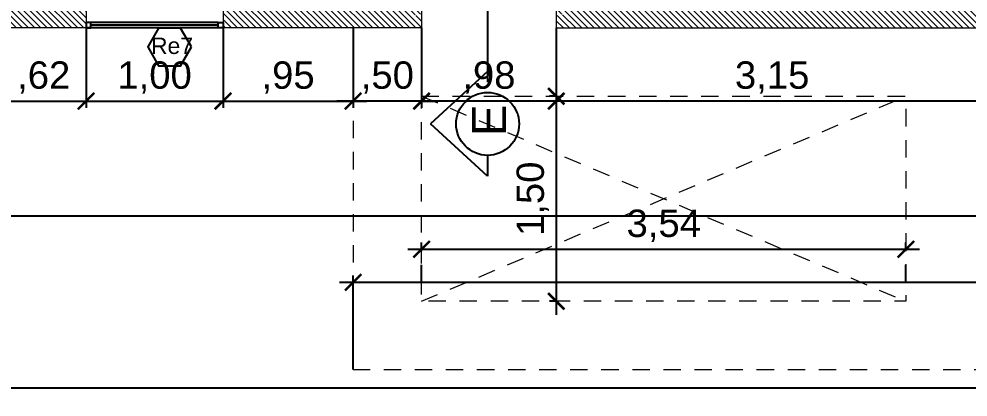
# Model space of a CAD drawing. Header units: metres. Extents: x 1166 to 1459, y -137 to 62.
# Drawn here: x 1276.04 to 1282.98, y -40.62 to -37.85 of the extents above; entities that cross this region are included whole.
import ezdxf

# ---------------------------------------------------------------- set-up
doc = ezdxf.new("R2010")
doc.units = ezdxf.units.M
doc.header["$LTSCALE"] = 0.508
doc.header["$PDMODE"] = 1
doc.header["$PDSIZE"] = -2
doc.linetypes.add('HIDDEN', pattern=[0.375, 0.25, -0.125])
doc.layers.get('0').update_dxf_attribs({"color": 9})
doc.layers.get('Defpoints').update_dxf_attribs({"color": 9})
for name, color, linetype in [('1-PROY', 9, 'HIDDEN'), ('2-Corte', 9, 'Continuous'), ('2-Desig-Carp', 9, 'Continuous'), ('3-muros', 9, 'Continuous'), ('4-carpinterias', 9, 'Continuous'), ('8-cotas-100', 9, 'Continuous'), ('9-Hatch existente', 9, 'Continuous'), ('arq carpinterias', 9, 'Continuous')]:
    doc.layers.add(name, color=color, linetype=linetype)
doc.styles.add('swiss', font='swissel.ttf')
doc.dimstyles.new('dim-100', dxfattribs={"dimtxt": 0.2, "dimasz": 0.12, "dimexe": 0.05, "dimexo": 0, "dimgap": 0.05, "dimtad": 1, "dimzin": 4, "dimtxsty": 'swiss', "dimblk": 'ARCHTICK', "dimcen": 0.5, "dimdle": 0.1, "dimclrd": 256, "dimclre": 252, "dimclrt": 256, "dimadec": 0, "dimazin": 0, "dimtfac": 1, "dimtix": 1, "dimtmove": 2, "dimatfit": 3, "dimldrblk": 'OPEN30', "dimfxl": 0.05, "dimtolj": 1, "dimtzin": 0, "dimarcsym": 0})

# ---------------------------------------------------------------- blocks, each defined once
blk = doc.blocks.new('_ARCHTICK')
at = {"color": 0, "linetype": 'ByBlock', "const_width": 0.15}
blk.add_lwpolyline([(-0.5, -0.5), (0.5, 0.5)], dxfattribs=at)
blk = doc.blocks.new('*D204')
at = {"layer": '8-cotas-100', "color": 252, "linetype": 'Continuous', "lineweight": -2, "transparency": 16777216}
for p, q in [((1279.9691, -37.9171), (1279.9691, -38.5026)), ((1283.1234, -37.9168), (1283.1234, -38.5026))]:
    blk.add_line(p, q, dxfattribs=at)
at = {"layer": '8-cotas-100', "linetype": 'Continuous', "lineweight": -2, "transparency": 16777216}
blk.add_line((1283.2234, -38.4526), (1279.8691, -38.4526), dxfattribs=at)
at = {"layer": 'Defpoints', "color": 0, "linetype": 'Continuous', "transparency": 16777216}
for p in [(1279.9691, -37.9171), (1283.1234, -37.9168), (1279.9691, -38.4526)]:
    blk.add_point(p, dxfattribs=at)
at = {"layer": '8-cotas-100', "linetype": 'Continuous', "lineweight": -2, "transparency": 16777216, "xscale": 0.12, "yscale": 0.12, "zscale": 0.12, "rotation": 180}
blk.add_blockref('_ARCHTICK', (1279.9691, -38.4526), dxfattribs=at)
at = {"layer": '8-cotas-100', "linetype": 'Continuous', "lineweight": -2, "transparency": 16777216, "xscale": 0.12, "yscale": 0.12, "zscale": 0.12}
blk.add_blockref('_ARCHTICK', (1283.1234, -38.4526), dxfattribs=at)
at = {"layer": '8-cotas-100', "linetype": 'Continuous', "lineweight": 0, "transparency": 16777216, "insert": (1281.5463, -38.2811), "char_height": 0.2, "attachment_point": 5, "style": 'swiss'}
blk.add_mtext('\\A1;3,15', dxfattribs=at)
blk = doc.blocks.new('_Open30')
at = {"color": 0, "linetype": 'ByBlock', "lineweight": -2}
for p, q in [((-1, 0.268), (0, 0)), ((0, 0), (-1, -0.268)), ((0, 0), (-1, 0))]:
    blk.add_line(p, q, dxfattribs=at)
blk = doc.blocks.new('*D205')
at = {"layer": '8-cotas-100', "color": 252, "linetype": 'Continuous', "lineweight": -2, "transparency": 16777216}
for p, q in [((1278.9851, -37.9171), (1278.9851, -38.5026)), ((1279.9691, -37.9171), (1279.9691, -38.5026))]:
    blk.add_line(p, q, dxfattribs=at)
at = {"layer": '8-cotas-100', "linetype": 'Continuous', "lineweight": -2, "transparency": 16777216}
blk.add_line((1280.0691, -38.4526), (1278.8851, -38.4526), dxfattribs=at)
at = {"layer": 'Defpoints', "color": 0, "linetype": 'Continuous', "transparency": 16777216}
for p in [(1278.9851, -37.9171), (1279.9691, -37.9171), (1278.9851, -38.4526)]:
    blk.add_point(p, dxfattribs=at)
at = {"layer": '8-cotas-100', "linetype": 'Continuous', "lineweight": -2, "transparency": 16777216, "xscale": 0.12, "yscale": 0.12, "zscale": 0.12, "rotation": 180}
blk.add_blockref('_ARCHTICK', (1278.9851, -38.4526), dxfattribs=at)
at = {"layer": '8-cotas-100', "linetype": 'Continuous', "lineweight": -2, "transparency": 16777216, "xscale": 0.12, "yscale": 0.12, "zscale": 0.12}
blk.add_blockref('_ARCHTICK', (1279.9691, -38.4526), dxfattribs=at)
at = {"layer": '8-cotas-100', "linetype": 'Continuous', "lineweight": 0, "transparency": 16777216, "insert": (1279.4771, -38.2811), "char_height": 0.2, "attachment_point": 5, "style": 'swiss'}
blk.add_mtext('\\A1;,98', dxfattribs=at)
blk = doc.blocks.new('*D210')
at = {"layer": '8-cotas-100', "color": 252, "linetype": 'HIDDEN', "lineweight": -2, "transparency": 16777216}
for p, q in [((1258.5736, -37.9171), (1258.5736, -39.3431)), ((1323.1736, -37.9171), (1323.1736, -39.3431))]:
    blk.add_line(p, q, dxfattribs=at)
at = {"layer": '8-cotas-100', "linetype": 'Continuous', "lineweight": -2, "transparency": 16777216}
blk.add_line((1258.4736, -39.2931), (1323.2736, -39.2931), dxfattribs=at)
at = {"layer": 'Defpoints', "color": 0, "linetype": 'Continuous', "transparency": 16777216}
for p in [(1258.5736, -37.9171), (1323.1736, -37.9171), (1323.1736, -39.2931)]:
    blk.add_point(p, dxfattribs=at)
at = {"layer": '8-cotas-100', "linetype": 'Continuous', "lineweight": -2, "transparency": 16777216, "xscale": 0.12, "yscale": 0.12, "zscale": 0.12, "rotation": 180}
blk.add_blockref('_ARCHTICK', (1258.5736, -39.2931), dxfattribs=at)
at = {"layer": '8-cotas-100', "linetype": 'Continuous', "lineweight": -2, "transparency": 16777216, "xscale": 0.12, "yscale": 0.12, "zscale": 0.12}
blk.add_blockref('_ARCHTICK', (1323.1736, -39.2931), dxfattribs=at)
at = {"layer": '8-cotas-100', "linetype": 'Continuous', "lineweight": 0, "transparency": 16777216, "insert": (1290.8736, -39.1215), "char_height": 0.2, "attachment_point": 5, "style": 'swiss'}
blk.add_mtext('\\A1;64,60', dxfattribs=at)
blk = doc.blocks.new('*D275')
at = {"layer": '8-cotas-100', "color": 252, "linetype": 'HIDDEN', "lineweight": -2, "transparency": 16777216}
for p, q in [((1239.5931, -37.9171), (1239.5931, -40.601)), ((1334.5136, -37.9171), (1334.5136, -40.601))]:
    blk.add_line(p, q, dxfattribs=at)
at = {"layer": '8-cotas-100', "lineweight": -2, "transparency": 16777216}
blk.add_line((1239.4931, -40.551), (1334.6136, -40.551), dxfattribs=at)
at = {"layer": 'Defpoints', "color": 0, "transparency": 16777216}
for p in [(1239.5931, -37.9171), (1334.5136, -37.9171), (1334.5136, -40.551)]:
    blk.add_point(p, dxfattribs=at)
at = {"layer": '8-cotas-100', "lineweight": -2, "transparency": 16777216, "xscale": 0.12, "yscale": 0.12, "zscale": 0.12, "rotation": 180}
blk.add_blockref('_ARCHTICK', (1239.5931, -40.551), dxfattribs=at)
at = {"layer": '8-cotas-100', "lineweight": -2, "transparency": 16777216, "xscale": 0.12, "yscale": 0.12, "zscale": 0.12}
blk.add_blockref('_ARCHTICK', (1334.5136, -40.551), dxfattribs=at)
at = {"layer": '8-cotas-100', "lineweight": 0, "transparency": 16777216, "insert": (1287.0534, -40.3793), "char_height": 0.2, "attachment_point": 5, "style": 'swiss'}
blk.add_mtext('\\A1;94,92', dxfattribs=at)
blk = doc.blocks.new('*D293')
at = {"layer": '8-cotas-100', "linetype": 'Continuous', "lineweight": -2, "transparency": 16777216}
blk.add_line((1278.3851, -39.7783), (1309.2736, -39.7783), dxfattribs=at)
at = {"layer": '8-cotas-100', "color": 252, "linetype": 'Continuous', "lineweight": -2, "transparency": 16777216}
for p, q in [((1278.4851, -40.4171), (1278.4851, -39.7283)), ((1309.1736, -40.4171), (1309.1736, -39.7283))]:
    blk.add_line(p, q, dxfattribs=at)
at = {"layer": 'Defpoints', "color": 0, "linetype": 'Continuous', "transparency": 16777216}
for p in [(1309.1736, -39.7783), (1278.4851, -40.4171), (1309.1736, -40.4171)]:
    blk.add_point(p, dxfattribs=at)
at = {"layer": '8-cotas-100', "linetype": 'Continuous', "lineweight": -2, "transparency": 16777216, "xscale": 0.12, "yscale": 0.12, "zscale": 0.12, "rotation": 180}
blk.add_blockref('_ARCHTICK', (1278.4851, -39.7783), dxfattribs=at)
at = {"layer": '8-cotas-100', "linetype": 'Continuous', "lineweight": -2, "transparency": 16777216, "xscale": 0.12, "yscale": 0.12, "zscale": 0.12}
blk.add_blockref('_ARCHTICK', (1309.1736, -39.7783), dxfattribs=at)
at = {"layer": '8-cotas-100', "linetype": 'Continuous', "lineweight": 0, "transparency": 16777216, "insert": (1293.8294, -39.6068), "char_height": 0.2, "attachment_point": 5, "style": 'swiss'}
blk.add_mtext('\\A1;30,69', dxfattribs=at)
blk = doc.blocks.new('*D333')
at = {"layer": '8-cotas-100', "color": 252, "lineweight": -2, "transparency": 16777216}
for p, q in [((1278.4851, -37.9171), (1278.4851, -38.5026)), ((1278.9851, -37.9171), (1278.9851, -38.5026))]:
    blk.add_line(p, q, dxfattribs=at)
at = {"layer": '8-cotas-100', "lineweight": -2, "transparency": 16777216}
for p, q in [((1278.4851, -38.4526), (1278.3651, -38.4526)), ((1278.9851, -38.4526), (1278.4851, -38.4526)), ((1278.9851, -38.4526), (1279.1051, -38.4526))]:
    blk.add_line(p, q, dxfattribs=at)
at = {"layer": 'Defpoints', "color": 0, "transparency": 16777216}
for p in [(1278.4851, -37.9171), (1278.9851, -37.9171), (1278.4851, -38.4526)]:
    blk.add_point(p, dxfattribs=at)
at = {"layer": '8-cotas-100', "lineweight": -2, "transparency": 16777216, "xscale": 0.12, "yscale": 0.12, "zscale": 0.12}
blk.add_blockref('_ARCHTICK', (1278.4851, -38.4526), dxfattribs=at)
at = {"layer": '8-cotas-100', "lineweight": -2, "transparency": 16777216, "xscale": 0.12, "yscale": 0.12, "zscale": 0.12, "rotation": 180}
blk.add_blockref('_ARCHTICK', (1278.9851, -38.4526), dxfattribs=at)
at = {"layer": '8-cotas-100', "transparency": 16777216, "insert": (1278.7351, -38.2811), "char_height": 0.2, "attachment_point": 5, "style": 'swiss'}
blk.add_mtext('\\A1;,50', dxfattribs=at)
blk = doc.blocks.new('*D447')
at = {"layer": '8-cotas-100', "color": 252, "lineweight": -2, "transparency": 16777216}
for p, q in [((1275.9147, -37.9171), (1275.9147, -38.5026)), ((1276.5347, -37.9171), (1276.5347, -38.5026))]:
    blk.add_line(p, q, dxfattribs=at)
at = {"layer": '8-cotas-100', "lineweight": -2, "transparency": 16777216}
blk.add_line((1275.8147, -38.4526), (1276.6347, -38.4526), dxfattribs=at)
at = {"layer": 'Defpoints', "color": 0, "transparency": 16777216}
for p in [(1275.9147, -37.9171), (1276.5347, -37.9171), (1276.5347, -38.4526)]:
    blk.add_point(p, dxfattribs=at)
at = {"layer": '8-cotas-100', "lineweight": -2, "transparency": 16777216, "xscale": 0.12, "yscale": 0.12, "zscale": 0.12, "rotation": 180}
blk.add_blockref('_ARCHTICK', (1275.9147, -38.4526), dxfattribs=at)
at = {"layer": '8-cotas-100', "lineweight": -2, "transparency": 16777216, "xscale": 0.12, "yscale": 0.12, "zscale": 0.12}
blk.add_blockref('_ARCHTICK', (1276.5347, -38.4526), dxfattribs=at)
at = {"layer": '8-cotas-100', "transparency": 16777216, "insert": (1276.2247, -38.2809), "char_height": 0.2, "attachment_point": 5, "style": 'swiss'}
blk.add_mtext('\\A1;,62', dxfattribs=at)
blk = doc.blocks.new('*D448')
at = {"layer": '8-cotas-100', "color": 252, "lineweight": -2, "transparency": 16777216}
for p, q in [((1276.5347, -37.9171), (1276.5347, -38.5026)), ((1277.5347, -37.9171), (1277.5347, -38.5026))]:
    blk.add_line(p, q, dxfattribs=at)
at = {"layer": '8-cotas-100', "lineweight": -2, "transparency": 16777216}
blk.add_line((1276.4347, -38.4526), (1277.6347, -38.4526), dxfattribs=at)
at = {"layer": 'Defpoints', "color": 0, "transparency": 16777216}
for p in [(1276.5347, -37.9171), (1277.5347, -37.9171), (1277.5347, -38.4526)]:
    blk.add_point(p, dxfattribs=at)
at = {"layer": '8-cotas-100', "lineweight": -2, "transparency": 16777216, "xscale": 0.12, "yscale": 0.12, "zscale": 0.12, "rotation": 180}
blk.add_blockref('_ARCHTICK', (1276.5347, -38.4526), dxfattribs=at)
at = {"layer": '8-cotas-100', "lineweight": -2, "transparency": 16777216, "xscale": 0.12, "yscale": 0.12, "zscale": 0.12}
blk.add_blockref('_ARCHTICK', (1277.5347, -38.4526), dxfattribs=at)
at = {"layer": '8-cotas-100', "transparency": 16777216, "insert": (1277.0347, -38.2811), "char_height": 0.2, "attachment_point": 5, "style": 'swiss'}
blk.add_mtext('\\A1;1,00', dxfattribs=at)
blk = doc.blocks.new('*D449')
at = {"layer": '8-cotas-100', "color": 252, "lineweight": -2, "transparency": 16777216}
for p, q in [((1277.5347, -37.9171), (1277.5347, -38.5026)), ((1278.4851, -37.9171), (1278.4851, -38.5026))]:
    blk.add_line(p, q, dxfattribs=at)
at = {"layer": '8-cotas-100', "lineweight": -2, "transparency": 16777216}
blk.add_line((1277.4347, -38.4526), (1278.5851, -38.4526), dxfattribs=at)
at = {"layer": 'Defpoints', "color": 0, "transparency": 16777216}
for p in [(1277.5347, -37.9171), (1278.4851, -37.9171), (1278.4851, -38.4526)]:
    blk.add_point(p, dxfattribs=at)
at = {"layer": '8-cotas-100', "lineweight": -2, "transparency": 16777216, "xscale": 0.12, "yscale": 0.12, "zscale": 0.12, "rotation": 180}
blk.add_blockref('_ARCHTICK', (1277.5347, -38.4526), dxfattribs=at)
at = {"layer": '8-cotas-100', "lineweight": -2, "transparency": 16777216, "xscale": 0.12, "yscale": 0.12, "zscale": 0.12}
blk.add_blockref('_ARCHTICK', (1278.4851, -38.4526), dxfattribs=at)
at = {"layer": '8-cotas-100', "transparency": 16777216, "insert": (1278.0099, -38.2811), "char_height": 0.2, "attachment_point": 5, "style": 'swiss'}
blk.add_mtext('\\A1;,95', dxfattribs=at)
blk = doc.blocks.new('*D553')
at = {"layer": '8-cotas-100', "color": 252, "linetype": 'HIDDEN', "lineweight": -2, "transparency": 16777216}
for p, q in [((1278.9851, -39.7783), (1278.9851, -39.4868)), ((1282.5236, -39.7783), (1282.5236, -39.4868))]:
    blk.add_line(p, q, dxfattribs=at)
at = {"layer": '8-cotas-100', "lineweight": -2, "transparency": 16777216}
blk.add_line((1278.8851, -39.5368), (1282.6236, -39.5368), dxfattribs=at)
at = {"layer": 'Defpoints', "color": 0, "transparency": 16777216}
for p in [(1282.5236, -39.5368), (1278.9851, -39.7783), (1282.5236, -39.7783)]:
    blk.add_point(p, dxfattribs=at)
at = {"layer": '8-cotas-100', "lineweight": -2, "transparency": 16777216, "xscale": 0.12, "yscale": 0.12, "zscale": 0.12, "rotation": 180}
blk.add_blockref('_ARCHTICK', (1278.9851, -39.5368), dxfattribs=at)
at = {"layer": '8-cotas-100', "lineweight": -2, "transparency": 16777216, "xscale": 0.12, "yscale": 0.12, "zscale": 0.12}
blk.add_blockref('_ARCHTICK', (1282.5236, -39.5368), dxfattribs=at)
at = {"layer": '8-cotas-100', "transparency": 16777216, "insert": (1280.7544, -39.3653), "char_height": 0.2, "attachment_point": 5, "style": 'swiss'}
blk.add_mtext('\\A1;3,54', dxfattribs=at)
blk = doc.blocks.new('*D554')
at = {"layer": '8-cotas-100', "lineweight": -2, "transparency": 16777216}
blk.add_line((1279.9691, -38.3171), (1279.9691, -40.0171), dxfattribs=at)
at = {"layer": '8-cotas-100', "color": 252, "linetype": 'HIDDEN', "lineweight": -2, "transparency": 16777216}
for p, q in [((1279.9691, -38.4171), (1279.9191, -38.4171)), ((1279.9691, -39.9171), (1279.9191, -39.9171))]:
    blk.add_line(p, q, dxfattribs=at)
at = {"layer": 'Defpoints', "color": 0, "transparency": 16777216}
for p in [(1279.9691, -38.4171), (1279.9691, -39.9171), (1279.9691, -39.9171)]:
    blk.add_point(p, dxfattribs=at)
at = {"layer": '8-cotas-100', "lineweight": -2, "transparency": 16777216, "xscale": 0.12, "yscale": 0.12, "zscale": 0.12}
for p, rotation in [((1279.9691, -38.4171), 90), ((1279.9691, -39.9171), 270)]:
    blk.add_blockref('_ARCHTICK', p, dxfattribs=dict(at, rotation=rotation))
at = {"layer": '8-cotas-100', "transparency": 16777216, "insert": (1279.7976, -39.1671), "char_height": 0.2, "attachment_point": 5, "rotation": 90, "style": 'swiss'}
blk.add_mtext('\\A1;1,50', dxfattribs=at)

msp = doc.modelspace()

# ---------------------------------------------------------------- hatches: boundary and pattern name
at = {"layer": '9-Hatch existente', "linetype": 'Continuous', "lineweight": 0}
h = msp.add_hatch(dxfattribs=at)
h.set_pattern_fill('ANSI31', color=256, scale=0.01, angle=-90)
h.paths.add_polyline_path([(1268.0525, -37.7171), (1267.1826, -37.7171), (1267.1826, -37.9171), (1268.0525, -37.9171)])
h.paths.add_polyline_path([(1270.6725, -37.7171), (1269.0525, -37.7171), (1269.0525, -37.9171), (1270.6725, -37.9171)])
h.paths.add_polyline_path([(1283.1234, -37.6648), (1283.0236, -37.6651), (1282.9836, -37.6651), (1282.9836, -37.7111), (1282.9736, -37.7111), (1282.9736, -37.6651), (1282.9521, -37.6651), (1282.9521, -37.7171), (1280.0736, -37.7171), (1279.9691, -37.7171), (1279.9691, -37.8171), (1280.0151, -37.8171), (1280.0151, -37.8271), (1279.9691, -37.8271), (1279.9691, -37.9171), (1283.1234, -37.9168)])
h.paths.add_polyline_path([(1296.2764, -37.7171), (1296.0264, -37.7171), (1296.0264, -37.9171), (1296.2764, -37.9171)])
h.paths.add_polyline_path([(1292.6236, -37.7171), (1292.3736, -37.7171), (1292.3736, -37.9171), (1292.6236, -37.9171)])
h.paths.add_polyline_path([(1288.9736, -37.7171), (1288.9786, -37.7171), (1288.7086, -37.7171), (1288.7136, -37.9171), (1288.9736, -37.9171)])
h.paths.add_polyline_path([(1299.5025, -37.7171), (1299.3025, -37.7171), (1299.3025, -37.9171), (1299.5025, -37.9171), (1299.5025, -37.8771), (1299.4565, -37.8771), (1299.4565, -37.8671), (1299.5025, -37.8671)])
h.paths.add_polyline_path([(1307.1736, -37.7171), (1301.1865, -37.7171), (1301.1865, -37.9171), (1307.1736, -37.9171)])
h.paths.add_polyline_path([(1273.9879, -37.7171), (1273.7379, -37.7171), (1273.2925, -37.7171), (1273.2925, -37.9171), (1274.9147, -37.9171), (1274.9147, -37.7171)])
h.paths.add_polyline_path([(1272.2925, -37.9171), (1272.2925, -37.7171), (1272.2379, -37.7171), (1271.6725, -37.7171), (1271.6725, -37.9171)])
h.paths.add_polyline_path([(1276.5347, -37.9171), (1276.5347, -37.7171), (1276.2379, -37.7171), (1275.9147, -37.7171), (1275.9147, -37.9171)])
h.paths.add_polyline_path([(1277.9879, -37.7171), (1277.5347, -37.7171), (1277.5347, -37.9171), (1278.9851, -37.9171), (1278.9851, -37.8271), (1278.9391, -37.8271), (1278.9391, -37.8171), (1278.9851, -37.8171), (1278.9851, -37.7171)])

# ---------------------------------------------------------------- linework, layer by layer
at = {"layer": '1-PROY', "lineweight": 0}
for p, q in [((1278.9851, -39.9171), (1282.5236, -38.4171)), ((1278.9851, -38.4171), (1282.5236, -39.9171))]:
    msp.add_line(p, q, dxfattribs=at)
at = {"layer": '1-PROY', "lineweight": 0, "flags": 128}
msp.add_lwpolyline([(1278.4851, -37.9171), (1278.4851, -40.4171), (1307.1736, -40.4171), (1309.1736, -40.4171), (1309.1736, -31.1111), (1302.1736, -31.1111)], dxfattribs=at)
msp.add_lwpolyline([(1278.9851, -38.4171), (1282.5236, -38.4171), (1282.5236, -39.9171), (1278.9851, -39.9171)], close=True, dxfattribs=at)
at = {"layer": '2-Corte'}
for p, q in [((1279.4678, -36.4287), (1279.4678, -38.3133)), ((1279.4678, -38.2369), (1279.0515, -38.6198)), ((1279.4678, -39.0028), (1279.0515, -38.6198)), ((1279.4678, -38.8498), (1279.4678, -39.0028))]:
    msp.add_line(p, q, dxfattribs=at)
msp.add_circle((1279.4678, -38.6198), 0.23, dxfattribs=at)
at = {"layer": '3-muros', "linetype": 'Continuous', "lineweight": 0}
for p, q in [((1276.5347, -37.7171), (1276.5347, -37.9171)), ((1277.5347, -37.7171), (1277.5347, -37.9171)), ((1278.9851, -37.7171), (1278.9851, -37.9171)), ((1279.9691, -37.7171), (1279.9691, -37.9171)), ((1276.5347, -37.9171), (1275.9147, -37.9171)), ((1278.9851, -37.9171), (1277.5347, -37.9171)), ((1279.9691, -37.9171), (1283.1234, -37.9168)), ((1280.0736, -37.9171), (1283.0234, -37.9168))]:
    msp.add_line(p, q, dxfattribs=at)
at = {"layer": '4-carpinterias'}
for p, q in [((1277.4997, -37.8771), (1276.5347, -37.8771)), ((1277.4997, -37.9171), (1276.5347, -37.9171))]:
    msp.add_line(p, q, dxfattribs=at)
for points in [[(1276.5697, -37.8771), (1276.5347, -37.8771), (1276.5347, -37.9171), (1276.5697, -37.9171)], [(1277.4997, -37.8771), (1277.5347, -37.8771), (1277.5347, -37.9171), (1277.4997, -37.9171)]]:
    msp.add_lwpolyline(points, close=True, dxfattribs=at)
msp.add_lwpolyline([(1277.4997, -37.8971), (1276.5697, -37.8971)], dxfattribs=at)
at = {"layer": 'arq carpinterias'}
msp.add_lwpolyline([(1277.3037, -38.0571), (1277.224, -37.919), (1277.0646, -37.919), (1276.9849, -38.0571), (1277.0646, -38.1951), (1277.224, -38.1951)], close=True, dxfattribs=at)

# ---------------------------------------------------------------- texts
at = {"layer": '2-Corte', "insert": (1279.603, -38.7103), "char_height": 0.25, "width": 1.276762, "attachment_point": 7, "rotation": 90, "style": 'swiss'}
msp.add_mtext('E', dxfattribs=at)
at = {"layer": '2-Desig-Carp', "insert": (1277.316, -37.9883), "char_height": 0.12, "width": 5.113846, "attachment_point": 3, "style": 'swiss'}
msp.add_mtext('Re7', dxfattribs=at)

# ---------------------------------------------------------------- dimensions: what is measured, and where the dimension line sits
at = {"layer": '8-cotas-100', "lineweight": 0}
dim = msp.add_linear_dim(base=(1334.5136, -40.551), p1=(1239.5931, -37.9171), p2=(1334.5136, -37.9171), dimstyle='dim-100', dxfattribs=at)
dim.commit()
dim.dimension.update_dxf_attribs({"geometry": '*D275', "text_midpoint": (1287.0534, -40.3793)})
at = {"layer": '8-cotas-100', "linetype": 'Continuous', "lineweight": 0}
for base, p1, p2, picture, middle in [((1323.1736, -39.2931), (1258.5736, -37.9171), (1323.1736, -37.9171), '*D210', (1290.8736, -39.1215)), ((1278.9851, -38.4526), (1279.9691, -37.9171), (1278.9851, -37.9171), '*D205', (1279.4771, -38.2811)), ((1279.9691, -38.4526), (1283.1234, -37.9168), (1279.9691, -37.9171), '*D204', (1281.5463, -38.2811)), ((1309.1736, -39.7783), (1278.4851, -40.4171), (1309.1736, -40.4171), '*D293', (1293.8294, -39.6068))]:
    dim = msp.add_linear_dim(base=base, p1=p1, p2=p2, dimstyle='dim-100', dxfattribs=at)
    dim.commit()
    dim.dimension.update_dxf_attribs({"geometry": picture, "text_midpoint": middle})
at = {"layer": '8-cotas-100'}
for base, p1, p2, picture, middle in [((1276.5347, -38.4526), (1275.9147, -37.9171), (1276.5347, -37.9171), '*D447', (1276.2247, -38.2809)), ((1277.5347, -38.4526), (1276.5347, -37.9171), (1277.5347, -37.9171), '*D448', (1277.0347, -38.2811)), ((1278.4851, -38.4526), (1277.5347, -37.9171), (1278.4851, -37.9171), '*D449', (1278.0099, -38.2811)), ((1278.4851, -38.4526), (1278.9851, -37.9171), (1278.4851, -37.9171), '*D333', (1278.7351, -38.2811)), ((1282.5236, -39.5368), (1278.9851, -39.7783), (1282.5236, -39.7783), '*D553', (1280.7544, -39.3653))]:
    dim = msp.add_linear_dim(base=base, p1=p1, p2=p2, dimstyle='dim-100', dxfattribs=at)
    dim.commit()
    dim.dimension.update_dxf_attribs({"geometry": picture, "text_midpoint": middle})
dim = msp.add_linear_dim(base=(1279.9691, -39.9171), p1=(1279.9691, -38.4171), p2=(1279.9691, -39.9171), angle=90, dimstyle='dim-100', dxfattribs=at)
dim.commit()
dim.dimension.update_dxf_attribs({"geometry": '*D554', "text_midpoint": (1279.7976, -39.1671)})

doc.saveas('drawing.dxf')
